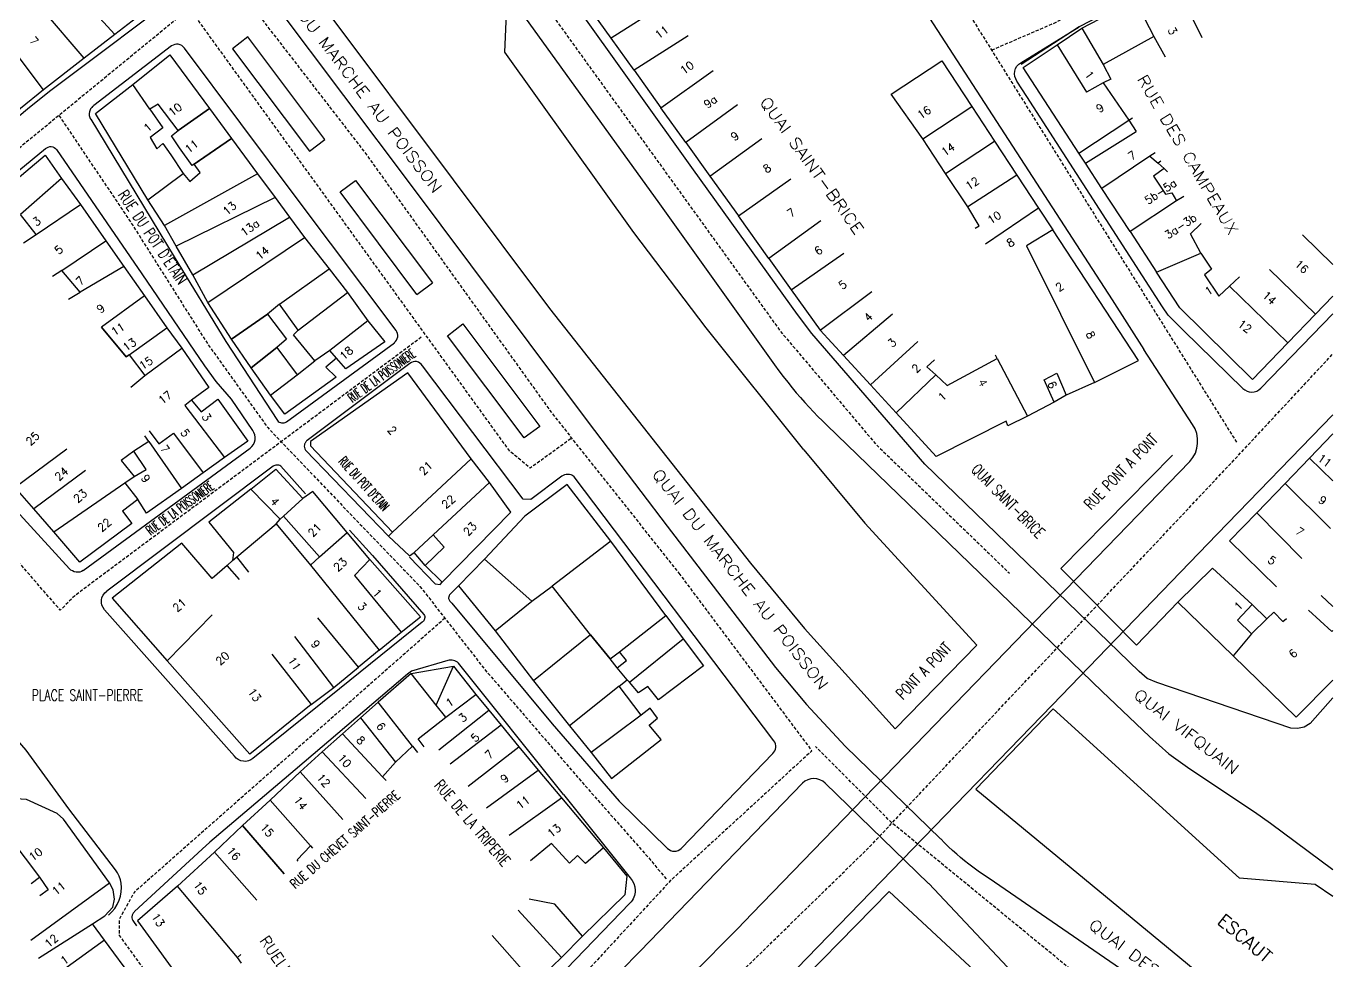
# Model space of a CAD drawing. Header units: millimetres. Extents: x 80000 to 81000, y 144000 to 145000.
# Drawn here: x 80795.9 to 81000, y 144414 to 144560 of the extents above; entities that cross this region are included whole.
import ezdxf
from ezdxf.enums import TextEntityAlignment as Align

# ---------------------------------------------------------------- set-up
doc = ezdxf.new("R2010")
doc.units = ezdxf.units.MM
doc.linetypes.add('DASHED', pattern=[0.75, 0.5, -0.25])
for name, color, linetype in [('W0001', 6, 'DASHED'), ('W0008', 7, 'CONTINUOUS'), ('W0100', 7, 'CONTINUOUS'), ('W0500', 5, 'DASHED'), ('W0515', 5, 'CONTINUOUS'), ('W0989', 7, 'CONTINUOUS'), ('W0991', 7, 'CONTINUOUS')]:
    doc.layers.add(name, color=color, linetype=linetype)
doc.styles.get("Standard").update_dxf_attribs({"font": 'romans.shx', "width": 0.85})

msp = doc.modelspace()

# ---------------------------------------------------------------- linework, layer by layer
at = {"layer": 'W0001', "flags": 128}
for points in [[(80467.69, 144999.75), (80516.09, 144943.43), (80527.02, 144918.35), (80586.91, 144864.24), (80624.72, 144832.99), (80646.97, 144815.68), (80697.3, 144768.57), (80715.86, 144751.98), (80751.01, 144720.15), (80765.67, 144705.83), (80784.92, 144683.07), (80800.96, 144664.34), (80816.38, 144645.82), (80833.14, 144624.99), (80838.28, 144615.82), (80851.53, 144598.5), (80913.66, 144512.39), (80928.63, 144494.66), (80943.12, 144480.69), (80949.47, 144474.52)], [(80438.02, 144901.97), (80447.33, 144891.69), (80465.89, 144880.93), (80479.31, 144869.1), (80496.63, 144849.86), (80514.29, 144832.03), (80528.4, 144814.54), (80542.06, 144801.78), (80570.14, 144801.78), (80581.97, 144802.13), (80592.05, 144799.12), (80602.29, 144793.12), (80623.3, 144774.05), (80632.34, 144768.29), (80665.56, 144739.87), (80709.16, 144702.63), (80722.41, 144690.69), (80739.73, 144675.52), (80759.7, 144652.03), (80777.33, 144629.79), (80800.92, 144601.88), (80826, 144569.74), (80848.81, 144540.25), (80878.09, 144499.42), (80897.86, 144474.52)], [(80896.68, 144637.06), (80896.06, 144635.81), (80906.3, 144624.36), (80915.71, 144611.83), (80926.58, 144591.97), (80928.87, 144584.77), (80985.08, 144494.77)], [(80946.73, 144556.26), (80956.77, 144560.58), (80969.88, 144567.95), (80986.91, 144576.36), (80999.82, 144583.11)], [(80709.23, 144466.8), (80747.37, 144502.06), (80821.73, 144563.04)], [(80880.99, 144495.52), (80874.64, 144490.93), (80871.44, 144493.59), (80822.17, 144561.74)], [(80801.04, 144546.01), (80812.32, 144529.24), (80824.23, 144510.38), (80833.64, 144497.27), (80843.26, 144487.19), (80857.42, 144472.46), (80867.66, 144459.34), (80883.07, 144441.49), (80893.52, 144429.62), (80895.89, 144426.75)], [(80857.63, 144511.38), (80803.5, 144471), (80801.25, 144468.75), (80762.11, 144513.84)], [(80560.5, 144363.22), (80574.65, 144338.83), (80598.43, 144318.77), (80668.55, 144301.53), (80700.65, 144296.91), (80710.27, 144296.91), (80719.1, 144298.74), (80739.37, 144307.15), (80777.93, 144326.84), (80799.04, 144342.83), (80823.23, 144358.19), (80855.83, 144369.47), (80890.98, 144395.99), (80927.7, 144431.83), (80984.25, 144491.86), (81000, 144508.78)], [(80897.86, 144474.52), (80918.62, 144446.77), (80896.52, 144426.46), (80876.82, 144405.14), (80851.42, 144382.21), (80825.56, 144358.85), (80838.68, 144340.2), (80870.08, 144306.57), (80919.25, 144255.16), (80931.12, 144243.79), (80945.31, 144226.68), (80965.8, 144198.17), (80999.99, 144154)], [(80861.33, 144467.5), (80812.78, 144424.67), (80810.45, 144420.46), (80810.45, 144417.92), (80841.05, 144375.92)], [(81000, 144381.23), (80969.88, 144403.77), (80931.07, 144435.57), (80919.21, 144447.44)]]:
    msp.add_lwpolyline(points, dxfattribs=at)
at = {"layer": 'W0008'}
for p, q in [((80951.28, 144554.26), (80960.36, 144559.89)), ((80840.15, 144540.46), (80842.54, 144542.27)), ((80856.95, 144518.06), (80859.37, 144519.88)), ((80965.54, 144517.2), (80970.5, 144509.49)), ((80861.72, 144511.62), (80864.11, 144513.46)), ((80974.26, 144514.83), (80976.7, 144512.38))]:
    msp.add_line(p, q, dxfattribs=at)
for points in [[(80783.48, 144628.09), (80790.53, 144620.6), (80815.02, 144589.54), (80822.25, 144580.04), (80834.93, 144563.18), (80856.04, 144535.1), (80883.7, 144498.14), (80896.03, 144481.89), (80912.95, 144459.8), (80917.8, 144453.99), (80923.84, 144447.53), (80938.71, 144433.02)], [(80749.8, 144507.33), (80760.79, 144516.98), (80773.88, 144528.41), (80784.89, 144537.64), (80796.12, 144547.04), (80799.55, 144549.82), (80821.87, 144566.62), (80822.12, 144566.85), (80822.34, 144567.12), (80822.49, 144567.43), (80822.57, 144567.78), (80822.54, 144568.24), (80822.41, 144568.67), (80822.19, 144569.06), (80821.94, 144569.42), (80804.94, 144591.12), (80787.78, 144612.84)], [(80852.92, 144590.08), (80871.72, 144564.32), (80894.85, 144532.2), (80912.78, 144507.05), (80913.45, 144506.14), (80914.14, 144505.25), (80914.85, 144504.36), (80915.56, 144503.49), (80916.2, 144502.72), (80916.85, 144501.95), (80917.52, 144501.2), (80918.2, 144500.46), (80918.88, 144499.73), (80919.57, 144499.02), (80920.27, 144498.32), (80920.98, 144497.63), (80963.95, 144456.03), (80971.34, 144449), (80974.4, 144446.3), (80977.66, 144443.94), (80987.78, 144437.27), (80990.26, 144435.49), (81000, 144428.23)], [(80918.6, 144511.98), (80916.38, 144514.94), (80900.16, 144537.52), (80881.34, 144563.82), (80881.18, 144564.1), (80881.07, 144564.4), (80881.02, 144564.72), (80881.05, 144565.04), (80881.14, 144565.35), (80881.28, 144565.66), (80881.51, 144565.93), (80881.82, 144566.11), (80901.83, 144573.01), (80922.82, 144580.25), (80923.17, 144580.34), (80923.55, 144580.39), (80923.93, 144580.37), (80924.29, 144580.27), (80924.6, 144580.11), (80924.87, 144579.88), (80925.09, 144579.62), (80925.29, 144579.35), (80944.97, 144548.93), (80965.54, 144517.2)], [(81000, 144580.35), (80960.36, 144559.89), (80951.32, 144554.01)], [(80842.54, 144542.27), (80830.53, 144558.3), (80828.15, 144556.45), (80840.15, 144540.46)], [(80853.41, 144510.53), (80853.6, 144510.71), (80853.76, 144510.93), (80853.88, 144511.18), (80853.94, 144511.44), (80853.95, 144511.7), (80853.92, 144511.96), (80853.83, 144512.21), (80853.7, 144512.43), (80838.26, 144533.01), (80820.64, 144556.54), (80820.45, 144556.76), (80820.23, 144556.94), (80819.97, 144557.08), (80819.68, 144557.16), (80819.4, 144557.17), (80819.13, 144557.13), (80818.86, 144557.03), (80818.63, 144556.89), (80806.51, 144547.6), (80806.4, 144547.5), (80806.28, 144547.4), (80806.17, 144547.29), (80806.08, 144547.17), (80805.99, 144547.04), (80805.91, 144546.91), (80805.85, 144546.76), (80805.8, 144546.61), (80805.76, 144546.32), (80805.77, 144546.02), (80805.84, 144545.73), (80805.96, 144545.46)], [(80974.26, 144514.83), (80973.4, 144516.11), (80952.21, 144549.01), (80950.66, 144551.39), (80950.47, 144551.74), (80950.33, 144552.13), (80950.28, 144552.54), (80950.31, 144552.96), (80950.44, 144553.35), (80950.65, 144553.71), (80950.94, 144554.02), (80951.28, 144554.26)], [(80806, 144545.47), (80819.05, 144523.92), (80827.1, 144510.7), (80835.16, 144498.38), (80835.29, 144498.23), (80835.45, 144498.11), (80835.63, 144498.04), (80835.81, 144497.99), (80836.01, 144497.99), (80836.2, 144498.02), (80836.38, 144498.08), (80836.55, 144498.18), (80853.42, 144510.52)], [(80782.52, 144527.38), (80798.92, 144540.85), (80799.12, 144540.99), (80799.35, 144541.09), (80799.59, 144541.15), (80799.84, 144541.15), (80800.08, 144541.1), (80800.31, 144541.01), (80800.52, 144540.86), (80800.69, 144540.68)], [(80804.84, 144474.95), (80830.88, 144494.04), (80831.17, 144494.3), (80831.41, 144494.61), (80831.59, 144494.97), (80831.69, 144495.35), (80831.7, 144495.75), (80831.63, 144496.14), (80831.49, 144496.5), (80831.3, 144496.83), (80827.98, 144501.73), (80825.59, 144504.48), (80823.84, 144506.92), (80814.01, 144521.31), (80800.7, 144540.69)], [(80856.95, 144518.06), (80844.95, 144534.08), (80847.34, 144535.85), (80859.37, 144519.88)], [(80864.11, 144513.46), (80876.12, 144497.46), (80873.71, 144495.67), (80861.72, 144511.62)], [(80976.7, 144512.38), (80985.96, 144503.38), (80986.26, 144503.15), (80986.59, 144502.97), (80986.95, 144502.85), (80987.32, 144502.81), (80987.72, 144502.85), (80988.1, 144502.96), (80988.45, 144503.15), (80988.76, 144503.4), (81000, 144515.02)], [(81000, 144455.08), (80996.44, 144451.06), (80995.54, 144450.46), (80994.5, 144450.24), (80993.41, 144450.34), (80972.51, 144457.43), (80971.01, 144458.07), (80969.77, 144459.17), (80936.28, 144491.53), (80918.6, 144511.98)], [(80899.87, 144411.85), (80902.26, 144414.19), (80904.63, 144416.56), (80906.99, 144418.95), (80909.32, 144421.35), (80930.04, 144442.75), (80959.87, 144473.61), (80977.66, 144491.99), (80978.15, 144492.6), (80978.52, 144493.29), (80978.76, 144494.03), (80978.88, 144494.8), (80978.88, 144495.58), (80978.74, 144496.35), (80978.47, 144497.08), (80978.1, 144497.77), (80970.5, 144509.49)], [(80855.85, 144507.3), (80839.8, 144495.24), (80839.72, 144495.18), (80839.65, 144495.11), (80839.59, 144495.03), (80839.53, 144494.95), (80839.48, 144494.86), (80839.44, 144494.77), (80839.41, 144494.67), (80839.38, 144494.57), (80839.36, 144494.37), (80839.37, 144494.15), (80839.44, 144493.94), (80839.56, 144493.76), (80852.53, 144480.31)], [(80879.59, 144489.68), (80874.76, 144486.05), (80873.52, 144486.07), (80857.81, 144506.94), (80857.63, 144507.15), (80857.42, 144507.34), (80857.17, 144507.5), (80856.9, 144507.58), (80856.62, 144507.6), (80856.34, 144507.56), (80856.08, 144507.46), (80855.84, 144507.3)], [(80808.77, 144421.11), (80809.3, 144421.61), (80809.75, 144422.17), (80810.13, 144422.79), (80810.44, 144423.45), (80810.64, 144424.08), (80810.76, 144424.74), (80810.79, 144425.41), (80810.75, 144426.08), (80810.63, 144426.65), (80810.45, 144427.2), (80810.2, 144427.72), (80809.88, 144428.21), (80802.57, 144437.73), (80795.94, 144446.86), (80791.88, 144451.58), (80784.46, 144460.17), (80767.17, 144480.12), (80750.62, 144499.19), (80747.66, 144499.33)], [(81000, 144499.26), (80981.94, 144480.63), (80956.15, 144453.93), (80934.45, 144431.52), (80914.63, 144411.07)], [(80804.84, 144474.94), (80804.57, 144474.8), (80804.29, 144474.71), (80803.99, 144474.67), (80803.7, 144474.69), (80803.41, 144474.75), (80803.14, 144474.87), (80802.9, 144475.02), (80802.68, 144475.22), (80786.58, 144492.73)], [(80839.55, 144486.92), (80835.7, 144491.22), (80835.55, 144491.34), (80835.38, 144491.39), (80835.2, 144491.4), (80835.03, 144491.4), (80834.89, 144491.39), (80834.74, 144491.35), (80834.6, 144491.3), (80834.47, 144491.22), (80808.5, 144471.72)], [(80888.52, 144438.92), (80896.09, 144431.54), (80896.32, 144431.35), (80896.57, 144431.21), (80896.86, 144431.12), (80897.15, 144431.09), (80897.45, 144431.12), (80897.74, 144431.21), (80898, 144431.35), (80898.23, 144431.54), (80912.53, 144446.36), (80912.7, 144446.56), (80912.84, 144446.79), (80912.94, 144447.04), (80912.99, 144447.3), (80912.99, 144447.58), (80912.94, 144447.86), (80912.84, 144448.12), (80912.69, 144448.36), (80881.48, 144489.57), (80881.27, 144489.76), (80881.02, 144489.88), (80880.76, 144489.93), (80880.5, 144489.95), (80880.26, 144489.94), (80880.02, 144489.89), (80879.79, 144489.81), (80879.59, 144489.68)], [(80846.43, 144481.26), (80850, 144477.28), (80858.01, 144468.08), (80858.11, 144467.94), (80858.16, 144467.77), (80858.16, 144467.6), (80858.14, 144467.43), (80858.12, 144467.35), (80858.09, 144467.27), (80858.06, 144467.19), (80858.01, 144467.12), (80857.96, 144467.05), (80857.9, 144466.99), (80857.84, 144466.93), (80857.78, 144466.88), (80844.86, 144456.48), (80831.33, 144445.57), (80831, 144445.35), (80830.63, 144445.21), (80830.24, 144445.13), (80829.84, 144445.14), (80829.43, 144445.23), (80829.05, 144445.41), (80828.72, 144445.65), (80828.43, 144445.93), (80808.16, 144468.81), (80807.93, 144469.14), (80807.76, 144469.51), (80807.67, 144469.91), (80807.67, 144470.32), (80807.76, 144470.72), (80807.94, 144471.1), (80808.19, 144471.43), (80808.51, 144471.7)], [(80855.77, 144477.03), (80859.81, 144472.88), (80860.55, 144472.76), (80860.9, 144473.13)], [(80863.42, 144472.56), (80862.16, 144471.26), (80862.1, 144471.19), (80862.05, 144471.12), (80862, 144471.03), (80861.96, 144470.95), (80861.93, 144470.86), (80861.91, 144470.76), (80861.9, 144470.67), (80861.9, 144470.57), (80861.96, 144470.34), (80862.09, 144470.15), (80862.23, 144469.98), (80862.38, 144469.82), (80878.05, 144450.98), (80888.52, 144438.92)], [(80879.86, 144439.97), (80863.46, 144460.46), (80863.29, 144460.62), (80863.09, 144460.74), (80862.87, 144460.82), (80862.66, 144460.88), (80862.44, 144460.93), (80862.22, 144460.95), (80861.99, 144460.94), (80861.77, 144460.89), (80856.1, 144459.23), (80855.46, 144458.77), (80837.92, 144443.8), (80824.6, 144432.51), (80823.38, 144431.42), (80812.85, 144421.66), (80812.78, 144421.58), (80812.71, 144421.5), (80812.64, 144421.41), (80812.58, 144421.32), (80812.53, 144421.22), (80812.49, 144421.12), (80812.46, 144421.02), (80812.44, 144420.91), (80812.44, 144420.69), (80812.48, 144420.48), (80812.56, 144420.29), (80812.66, 144420.1), (80813.13, 144419.43)], [(80936.87, 144426.04), (80920.7, 144441.72), (80920.32, 144442.03), (80919.89, 144442.26), (80919.43, 144442.4), (80918.94, 144442.45), (80918.45, 144442.4), (80917.98, 144442.26), (80917.55, 144442.03), (80917.17, 144441.71), (80891.82, 144415.49), (80885.66, 144409.23), (80883.14, 144406.67), (80880.6, 144404.13), (80878.05, 144401.6), (80875.47, 144399.09), (80873.38, 144397.1), (80871.26, 144395.14), (80869.13, 144393.19), (80866.98, 144391.26), (80861.25, 144386.14), (80852.74, 144379.01)], [(80879.86, 144439.97), (80890.26, 144426.96), (80890.57, 144426.52), (80890.82, 144426.05), (80890.99, 144425.53), (80891.04, 144424.98), (80891.03, 144424.71), (80890.99, 144424.43), (80890.92, 144424.16), (80890.82, 144423.9), (80890.7, 144423.65), (80890.56, 144423.41), (80890.4, 144423.18), (80890.21, 144422.97), (80878.88, 144411.26), (80873.3, 144405.64), (80858.42, 144391.63), (80851.54, 144385.65), (80847.27, 144382.06), (80843.04, 144378.66), (80841.26, 144377.32), (80829.73, 144369.71)], [(81000, 144387.05), (80984.49, 144399.61), (80974.17, 144407.69), (80947.15, 144426.24), (80946.3, 144426.82), (80945.44, 144427.4), (80944.59, 144427.98), (80943.76, 144428.59), (80943.12, 144429.08), (80942.49, 144429.58), (80941.86, 144430.09), (80941.25, 144430.62), (80940.61, 144431.2), (80939.98, 144431.79), (80939.37, 144432.39), (80938.77, 144433.01)], [(80936.91, 144426.05), (80959.88, 144401.61), (80960.26, 144401.09), (80960.51, 144400.51), (80960.64, 144399.89), (80960.69, 144399.27), (80960.68, 144398.83), (80960.65, 144398.38), (80960.59, 144397.94), (80960.49, 144397.51), (80960.34, 144397.08), (80960.15, 144396.66), (80959.91, 144396.27), (80959.62, 144395.92), (80953.4, 144389.26)]]:
    msp.add_lwpolyline(points, dxfattribs=at)
at = {"layer": 'W0100'}
for p, q in [((80979.58, 144558.16), (80975.18, 144567.13)), ((80809.75, 144558.68), (80802.98, 144566.08)), ((80804.98, 144554.98), (80798.46, 144562.57)), ((80895.34, 144563.22), (80887.28, 144558.09)), ((80960.78, 144559.65), (80969.12, 144563.99)), ((80969.12, 144563.99), (80972.03, 144558.36)), ((80809.75, 144558.68), (80804.98, 144554.98)), ((80890.87, 144553.09), (80887.28, 144558.09)), ((80899.33, 144558.44), (80890.87, 144553.09)), ((80956.94, 144557.08), (80960.78, 144559.65)), ((80960.78, 144559.65), (80964.15, 144554.01)), ((80972.03, 144558.36), (80964.15, 144554.01)), ((80972.03, 144558.36), (80973.82, 144555.16)), ((80798.6, 144550.03), (80793.71, 144556.55)), ((80956.94, 144557.08), (80961.53, 144549.66)), ((80804.98, 144554.98), (80798.6, 144550.03)), ((80812.55, 144550.88), (80818.38, 144555.47)), ((80818.38, 144555.47), (80824.55, 144547.09)), ((80931, 144549.36), (80938.94, 144554.55)), ((80938.94, 144554.55), (80943.63, 144547.4)), ((80890.87, 144553.09), (80895.05, 144547.23)), ((80895.05, 144547.23), (80903.2, 144553.04)), ((80798.6, 144550.03), (80763.68, 144521.71)), ((80815.24, 144547.02), (80812.55, 144550.88)), ((80964.15, 144551.11), (80961.53, 144549.66)), ((80964.15, 144551.11), (80968.13, 144545.28)), ((80935.96, 144542.36), (80931, 144549.36)), ((80815.24, 144547.02), (80817.26, 144544.11)), ((80824.55, 144547.09), (80819.64, 144543.66)), ((80824.55, 144547.09), (80828, 144542.42)), ((80898.94, 144541.8), (80895.05, 144547.23)), ((80907.03, 144547.69), (80898.94, 144541.8)), ((80935.96, 144542.36), (80943.63, 144547.4)), ((80943.63, 144547.4), (80947.17, 144542.01)), ((80960.32, 144540.16), (80968.13, 144545.28)), ((80968.13, 144545.28), (80968.69, 144545.63)), ((80968.13, 144545.28), (80969.3, 144543.54)), ((80819.88, 144540.98), (80818.6, 144542.83)), ((80828, 144542.42), (80821.82, 144538.19)), ((80828, 144542.42), (80832.06, 144536.92)), ((80898.94, 144541.8), (80902.7, 144536.56)), ((80902.7, 144536.56), (80910.81, 144542.4)), ((80939.52, 144536.96), (80935.96, 144542.36)), ((80939.52, 144536.96), (80947.17, 144542.01)), ((80947.17, 144542.01), (80950.65, 144536.7)), ((80961.36, 144538.56), (80969.3, 144543.54)), ((80818.53, 144539.9), (80820.46, 144536.94)), ((80821.82, 144538.19), (80819.88, 144540.98)), ((80961.36, 144538.56), (80960.32, 144540.16)), ((80971.43, 144539.66), (80963.94, 144534.61)), ((80972.25, 144540.18), (80971.43, 144539.66)), ((80971.43, 144539.66), (80972.69, 144538.59)), ((80963.94, 144534.61), (80961.36, 144538.56)), ((80972.69, 144538.59), (80973.67, 144537.72)), ((80973.67, 144537.72), (80974.18, 144537.22)), ((80801.42, 144536.2), (80795.01, 144530.57)), ((80801.42, 144536.2), (80804.39, 144532.12)), ((80814.91, 144532.82), (80820.46, 144536.94)), ((80832.06, 144536.92), (80817.5, 144528.82)), ((80832.06, 144536.92), (80834.81, 144533.19)), ((80902.7, 144536.56), (80907.17, 144530.32)), ((80907.17, 144530.32), (80915.32, 144536.1)), ((80942.97, 144531.73), (80939.52, 144536.96)), ((80950.65, 144536.7), (80942.97, 144531.73)), ((80950.65, 144536.7), (80954.03, 144531.55)), ((80968.33, 144527.9), (80963.94, 144534.61)), ((80797.46, 144527.45), (80804.39, 144532.12)), ((80804.39, 144532.12), (80808.35, 144526.46)), ((80817.5, 144528.82), (80814.91, 144532.82)), ((80834.81, 144533.19), (80819.34, 144525.63)), ((80834.81, 144533.19), (80837.06, 144530.15)), ((80954.03, 144531.55), (80945.76, 144525.92)), ((80954.03, 144531.55), (80956.24, 144528.18)), ((80975.6, 144532.67), (80968.33, 144527.9)), ((80797.46, 144527.45), (80795.01, 144530.57)), ((80821.95, 144521.11), (80837.06, 144530.15)), ((80837.06, 144530.15), (80839.4, 144526.98)), ((80911.91, 144523.7), (80907.17, 144530.32)), ((80920.01, 144529.55), (80911.91, 144523.7)), ((80795.5, 144526.13), (80797.46, 144527.45)), ((80819.34, 144525.63), (80817.5, 144528.82)), ((80801.47, 144521.81), (80808.35, 144526.46)), ((80808.35, 144526.46), (80811.19, 144522.41)), ((80821.95, 144521.11), (80819.34, 144525.63)), ((80824.3, 144516.8), (80839.4, 144526.98)), ((80839.4, 144526.98), (80843.24, 144522.05)), ((81000, 144522.76), (80995.26, 144527.38)), ((80911.91, 144523.7), (80915.41, 144518.81)), ((80915.41, 144518.81), (80923.63, 144524.51)), ((80972.48, 144521.54), (80979.39, 144524.52)), ((80979.39, 144524.52), (80981.04, 144522)), ((80801.47, 144521.81), (80800.05, 144520.89)), ((80804.33, 144518.41), (80801.47, 144521.81)), ((80811.19, 144522.41), (80804.33, 144518.41)), ((80811.19, 144522.41), (80814.39, 144517.84)), ((80835.48, 144516.57), (80843.24, 144522.05)), ((80843.24, 144522.05), (80846.11, 144518.36)), ((80990.09, 144521.94), (80997.3, 144515.01)), ((80824.3, 144516.8), (80821.95, 144521.11)), ((80992.96, 144510.5), (80983.85, 144519.38)), ((80802.55, 144517.31), (80804.33, 144518.41)), ((80814.39, 144517.84), (80807.68, 144512.97)), ((80814.39, 144517.84), (80817.89, 144512.83)), ((80838.4, 144512.5), (80846.11, 144518.36)), ((80846.11, 144518.36), (80849.27, 144513.96)), ((80915.41, 144518.81), (80919.95, 144512.47)), ((80919.95, 144512.47), (80927.97, 144518.52)), ((80997.3, 144515.01), (81000, 144517.81)), ((80827.96, 144511.1), (80824.3, 144516.8)), ((80835.48, 144516.57), (80833.59, 144514.98)), ((80838.4, 144512.5), (80835.48, 144516.57)), ((80833.59, 144514.98), (80827.96, 144511.1)), ((80833.59, 144514.98), (80836.57, 144511.09)), ((80849.27, 144513.96), (80843.36, 144509.29)), ((80931.23, 144514.96), (80923.59, 144508.51)), ((80997.3, 144515.01), (80992.96, 144510.5)), ((80811.52, 144508.3), (80807.68, 144512.97)), ((80811.98, 144508.62), (80817.89, 144512.83)), ((80817.89, 144512.83), (80820.23, 144509.68)), ((80836.57, 144511.09), (80835.06, 144509.76)), ((80837.65, 144511.76), (80838.4, 144512.5)), ((80841.01, 144507.72), (80837.65, 144511.76)), ((80923.59, 144508.51), (80919.95, 144512.47)), ((80814.43, 144505.43), (80820.23, 144509.68)), ((80820.23, 144509.68), (80824.46, 144503.51)), ((80835.06, 144509.76), (80831.08, 144506.62)), ((80835.06, 144509.76), (80838.24, 144505.53)), ((80843.36, 144509.29), (80841.01, 144507.72)), ((80844.4, 144508.09), (80843.36, 144509.29)), ((80927.79, 144503.93), (80935.16, 144510.69)), ((80811.98, 144508.62), (80811.52, 144508.3)), ((80811.98, 144508.62), (80814.43, 144505.43)), ((80838.24, 144505.53), (80841.01, 144507.72)), ((80845.84, 144506.43), (80844.4, 144508.09)), ((80923.59, 144508.51), (80927.79, 144503.93)), ((80947.58, 144508.05), (80952.3, 144499.05)), ((80812.28, 144503.59), (80814.43, 144505.43)), ((80834.06, 144502.33), (80838.24, 144505.53)), ((80931.81, 144499.55), (80937.97, 144505.52)), ((80954.89, 144504.72), (80956.87, 144505.77)), ((80956.87, 144505.77), (80958.33, 144502.31)), ((80824.46, 144503.51), (80821.75, 144501.56)), ((80927.79, 144503.93), (80931.81, 144499.55)), ((80956.46, 144501.26), (80954.89, 144504.72)), ((80962.76, 144504.29), (80958.33, 144502.31)), ((80821.75, 144501.56), (80820.72, 144500.71)), ((80956.46, 144501.26), (80952.3, 144499.05)), ((80958.33, 144502.31), (80956.46, 144501.26)), ((80820.72, 144500.71), (80826.9, 144492.57)), ((80815.07, 144495.08), (80812.73, 144493.61)), ((80815.07, 144495.08), (80814.45, 144495.98)), ((80815.07, 144495.08), (80820.16, 144487.77)), ((80818.95, 144496.4), (80823.54, 144490.18)), ((81000, 144496.28), (80996.35, 144492.5)), ((80802.25, 144493.88), (80794.19, 144487.9)), ((80826.9, 144492.57), (80823.54, 144490.18)), ((80853.13, 144480.92), (80865.4, 144492.39)), ((80868.27, 144488.69), (80865.4, 144492.39)), ((80992.54, 144488.56), (80996.35, 144492.5)), ((80996.35, 144492.5), (81000, 144488.93)), ((80805.16, 144490.54), (80797.1, 144484.57)), ((80800.25, 144480.96), (80811.34, 144488.65)), ((80811.34, 144488.65), (80812.76, 144489.61)), ((80811.34, 144488.65), (80813.37, 144486.01)), ((80823.54, 144490.18), (80820.16, 144487.77)), ((80868.27, 144488.69), (80859.46, 144480.54)), ((80797.1, 144484.57), (80794.19, 144487.9)), ((80820.16, 144487.77), (80814.72, 144483.91)), ((80830.98, 144487.63), (80824.44, 144482.49)), ((80835.6, 144482.96), (80830.98, 144487.63)), ((80840.68, 144487.3), (80839.15, 144486.21)), ((80846.05, 144480.9), (80840.68, 144487.3)), ((80992.54, 144488.56), (80988.11, 144483.97)), ((80999.65, 144481.52), (80992.54, 144488.56)), ((80800.25, 144480.96), (80797.1, 144484.57)), ((80814.72, 144483.91), (80813.37, 144486.01)), ((80839.15, 144486.21), (80836.09, 144483.41)), ((80834.97, 144482.23), (80835.6, 144482.96)), ((80836.09, 144483.41), (80835.6, 144482.96)), ((80836.09, 144483.41), (80841.72, 144477.06)), ((80983.87, 144479.58), (80988.11, 144483.97)), ((80988.11, 144483.97), (80995.13, 144476.84)), ((80828.84, 144477.06), (80834.97, 144482.23)), ((80834.97, 144482.23), (80840.3, 144475.8)), ((80841.72, 144477.06), (80846.05, 144480.9)), ((80849.59, 144476.67), (80846.05, 144480.9)), ((80856.5, 144477.76), (80859.46, 144480.54)), ((80859.46, 144480.54), (80861.18, 144478.59)), ((80861.18, 144478.59), (80858.23, 144475.75)), ((80887.21, 144479.51), (80878.06, 144472.48)), ((80895.83, 144467.9), (80887.21, 144479.51)), ((80991.18, 144472.4), (80983.87, 144479.58)), ((80827.33, 144475.73), (80828.14, 144476.51)), ((80828.14, 144476.51), (80828.84, 144477.06)), ((80830.68, 144474.68), (80828.84, 144477.06)), ((80841.72, 144477.06), (80840.3, 144475.8)), ((80849.59, 144476.67), (80847.22, 144474.18)), ((80858.23, 144475.75), (80856.5, 144477.76)), ((80867.49, 144476.74), (80874.9, 144470.18)), ((80829.24, 144473.56), (80827.33, 144475.73)), ((80840.3, 144475.8), (80851.06, 144462.51)), ((80858.23, 144475.75), (80860.9, 144473.13)), ((80975.79, 144470.01), (80981.22, 144475.31)), ((80981.22, 144475.31), (80987.41, 144469.64)), ((80847.22, 144474.18), (80854.51, 144465.32)), ((80874.9, 144470.18), (80878.06, 144472.48)), ((80884.03, 144464.92), (80878.06, 144472.48)), ((80998.16, 144471.06), (81000, 144469.33)), ((80869.17, 144465.54), (80874.9, 144470.18)), ((80984.44, 144461.6), (80975.79, 144470.01)), ((80987.41, 144469.64), (80985.09, 144467.2)), ((80989.71, 144467.41), (80990.78, 144468.46)), ((80990.78, 144468.46), (80992.19, 144466.97)), ((80996.2, 144468.77), (80999.85, 144465.4)), ((80817.96, 144460.82), (80824.95, 144468.01)), ((80847.84, 144459.87), (80841.46, 144467.57)), ((80888.59, 144462.24), (80895.83, 144467.9)), ((80895.83, 144467.9), (80898.52, 144464.26)), ((80985.09, 144467.2), (80987.31, 144465.07)), ((80987.31, 144465.07), (80989.71, 144467.41)), ((80992.19, 144466.97), (80992.74, 144467.47)), ((80851.06, 144462.51), (80854.51, 144465.32)), ((80869.17, 144465.54), (80875.16, 144457.7)), ((80884.03, 144464.92), (80875.16, 144457.7)), ((80887.11, 144461.14), (80884.03, 144464.92)), ((80890.17, 144457.49), (80898.52, 144464.26)), ((80898.52, 144464.26), (80901.73, 144460.07)), ((80987.31, 144465.07), (80984.44, 144461.6)), ((80999.85, 144465.4), (81000, 144465.55)), ((80851.06, 144462.51), (80847.84, 144459.87)), ((80834.29, 144461.87), (80840.44, 144453.99)), ((80994.25, 144452.05), (80984.44, 144461.6)), ((80843.98, 144456.69), (80847.84, 144459.87)), ((80856.05, 144458.84), (80850.89, 144454.39)), ((80856.05, 144458.84), (80862.66, 144460.02)), ((80859.95, 144453.9), (80856.05, 144458.84)), ((80859.95, 144453.9), (80862.66, 144460.02)), ((80862.66, 144460.02), (80866.17, 144455.6)), ((80889.78, 144457.87), (80888.24, 144459.76)), ((80840.44, 144453.99), (80843.98, 144456.69)), ((80875.16, 144457.7), (80880.77, 144450.69)), ((80888.55, 144456.89), (80880.77, 144450.69)), ((80891.99, 144452.36), (80888.55, 144456.89)), ((80890.17, 144457.49), (80889.78, 144457.87)), ((80891.53, 144455.84), (80890.17, 144457.49)), ((81000, 144457.8), (80994.25, 144452.05)), ((80850.89, 144454.39), (80848.14, 144451.95)), ((80856.26, 144447.51), (80850.89, 144454.39)), ((80861.44, 144452.03), (80866.17, 144455.6)), ((80866.17, 144455.6), (80868.2, 144453.12)), ((80848.14, 144451.95), (80845.31, 144449.44)), ((80848.14, 144451.95), (80853.58, 144444.99)), ((80857.14, 144448.64), (80861.44, 144452.03)), ((80861.44, 144452.03), (80859.95, 144453.9)), ((80860.35, 144446.92), (80868.2, 144453.12)), ((80868.2, 144453.12), (80870.11, 144450.77)), ((80891.99, 144452.36), (80884.16, 144446.49)), ((80893.35, 144453.44), (80891.99, 144452.36)), ((80894.54, 144451.9), (80893.35, 144453.44)), ((80870.11, 144450.77), (80862.16, 144444.7)), ((80870.11, 144450.77), (80872.86, 144447.4)), ((80880.77, 144450.69), (80884.16, 144446.49)), ((80845.31, 144449.44), (80842.14, 144446.63)), ((80845.31, 144449.44), (80851.59, 144442.72)), ((80858.09, 144447.4), (80857.14, 144448.64)), ((80887.32, 144442.44), (80895.07, 144448.52)), ((80842.14, 144446.63), (80848.99, 144439.34)), ((80853.58, 144444.99), (80856.26, 144447.51)), ((80856.26, 144447.51), (80857.05, 144446.5)), ((80864.97, 144441.26), (80872.86, 144447.4)), ((80872.86, 144447.4), (80875.89, 144443.78)), ((80884.16, 144446.49), (80887.32, 144442.44)), ((80851.59, 144442.72), (80853.58, 144444.99)), ((80867.82, 144437.85), (80875.89, 144443.78)), ((80875.89, 144443.78), (80879.53, 144439.42)), ((80852.14, 144442.13), (80851.59, 144442.72)), ((80834.03, 144439.09), (80829.68, 144435.13)), ((80834.03, 144439.09), (80840.32, 144431.93)), ((80871.37, 144433.6), (80879.53, 144439.42)), ((80879.53, 144439.42), (80886.06, 144431.62)), ((80790.55, 144436.87), (80797.99, 144427.06)), ((80829.68, 144435.13), (80836.21, 144427.54)), ((80840.32, 144431.93), (80840.65, 144431.59)), ((80877.98, 144432.3), (80874.71, 144429.6)), ((80877.98, 144432.3), (80880.75, 144429.22)), ((80886.06, 144431.62), (80883.26, 144429.16)), ((80825.35, 144430.96), (80819.53, 144425.66)), ((80831.94, 144423.43), (80825.35, 144430.96)), ((80882.04, 144430.44), (80880.75, 144429.22)), ((80882.04, 144430.44), (80883.26, 144429.16)), ((80796.65, 144417.22), (80808.92, 144426.14)), ((80796.7, 144426.03), (80797.99, 144427.06)), ((80828.9, 144414.49), (80819.53, 144425.66)), ((80878.48, 144422.8), (80874.49, 144423.61)), ((80872.75, 144421.87), (80879.52, 144414.5)), ((80882.83, 144417.81), (80878.48, 144422.8)), ((80797.83, 144414.37), (80806.29, 144419.74)), ((80808.14, 144417.22), (80806.29, 144419.74)), ((80808.14, 144417.22), (80801.75, 144412.58)), ((80812.68, 144411.04), (80808.14, 144417.22)), ((80875.31, 144410.42), (80868.72, 144417.95)), ((80882.83, 144417.81), (80879.52, 144414.5)), ((80829.55, 144413.6), (80828.9, 144414.49)), ((80879.52, 144414.5), (80875.31, 144410.42))]:
    msp.add_line(p, q, dxfattribs=at)
for points in [[(80814.28, 144576.36), (80821.27, 144567.6), (80809.75, 144558.68)], [(80887.28, 144558.09), (80882.32, 144565.04), (80890.13, 144567.84)], [(80960.32, 144540.16), (80951.61, 144553.52), (80956.94, 144557.08)], [(80964.15, 144554.01), (80965.32, 144551.69), (80964.15, 144551.11)], [(80814.91, 144532.82), (80806.76, 144546.32), (80812.55, 144550.88)], [(80819.64, 144543.66), (80816.51, 144547.81), (80815.24, 144547.02)], [(80818.6, 144542.83), (80819.64, 144543.66), (80824.55, 144547.09)], [(80817.26, 144544.11), (80815.27, 144542.59), (80816.35, 144540.8), (80817.27, 144541.63), (80818.53, 144539.9)], [(80820.46, 144536.94), (80821.46, 144535.71), (80823.11, 144537.13), (80822.18, 144538.43), (80828, 144542.42)], [(80792.18, 144534.17), (80798.9, 144539.82), (80801.42, 144536.2)], [(80973.67, 144537.72), (80972.01, 144536.55), (80973.85, 144533.74), (80974.83, 144533.93), (80975.6, 144532.67)], [(80973.11, 144538.86), (80972.69, 144538.59)], [(80944.12, 144528.42), (80944.75, 144528.79), (80942.97, 144531.73)], [(80976.7, 144533.36), (80975.6, 144532.67), (80968.33, 144527.9), (80972.48, 144521.54), (80979.39, 144524.52), (80977.74, 144527.53), (80979.44, 144529.17)], [(80956.24, 144528.18), (80952.16, 144525.66), (80962.76, 144504.29)], [(80962.76, 144504.29), (80969.65, 144507.74), (80956.24, 144528.18)], [(80992.96, 144510.5), (80987.44, 144504.76), (80976.09, 144516), (80972.48, 144521.54)], [(80981.04, 144522), (80979.97, 144521.13), (80982.2, 144517.82), (80983.85, 144519.38)], [(80983.85, 144519.38), (80985.41, 144520.84)], [(80831.08, 144506.62), (80827.96, 144511.1), (80833.59, 144514.98)], [(80849.27, 144513.96), (80851.91, 144510.64), (80845.84, 144506.43)], [(80807.68, 144512.97), (80811.52, 144508.3), (80811.98, 144508.62)], [(80834.06, 144502.33), (80831.08, 144506.62), (80835.06, 144509.76)], [(80844.4, 144508.09), (80842.71, 144506.72), (80844.34, 144505.13)], [(80937.97, 144505.52), (80936.61, 144506.77), (80937.76, 144507.86)], [(80937.97, 144505.52), (80939.77, 144503.85), (80947.58, 144508.05)], [(80947.58, 144508.05), (80947.3, 144508.6)], [(80844.34, 144505.13), (80836.31, 144499.36), (80834.06, 144502.33)], [(80865.4, 144492.39), (80855.51, 144505.81), (80840.35, 144495.09), (80840.31, 144494.4), (80853.13, 144480.92)], [(80821.75, 144501.56), (80823.26, 144499.73), (80825.84, 144501.69)], [(80825.84, 144501.69), (80830.54, 144495.17), (80826.9, 144492.57)], [(80952.3, 144499.05), (80949.26, 144497.53), (80948.99, 144498.26), (80938.03, 144492.76), (80931.81, 144499.55)], [(80815.13, 144496.74), (80816.64, 144494.73), (80818.95, 144496.4)], [(80812.73, 144493.61), (80810.73, 144492.15), (80812.76, 144489.61)], [(80812.76, 144489.61), (80814.67, 144490.73), (80812.73, 144493.61)], [(80830.98, 144487.63), (80834.9, 144490.77), (80839.15, 144486.21)], [(80860.9, 144473.13), (80871.62, 144484.07), (80868.27, 144488.69)], [(80887.21, 144479.51), (80880.39, 144488.4), (80873.8, 144483.44), (80867.49, 144476.74)], [(80813.37, 144486.01), (80810.95, 144484.22), (80812.44, 144482.29)], [(80824.44, 144482.49), (80828.28, 144477.74), (80828.14, 144476.51)], [(80812.44, 144482.29), (80804.31, 144476.27), (80800.25, 144480.96)], [(80853.13, 144480.92), (80852.53, 144480.31), (80855.78, 144477.24), (80856.5, 144477.76)], [(80820.22, 144479.2), (80809.33, 144470.6), (80817.96, 144460.82)], [(80827.33, 144475.73), (80824.98, 144473.69), (80820.22, 144479.2)], [(80854.51, 144465.32), (80857.51, 144467.73), (80849.59, 144476.67)], [(80867.49, 144476.74), (80863.42, 144472.56), (80869.17, 144465.54)], [(80985.09, 144467.2), (80987.41, 144469.64), (80989.71, 144467.41), (80987.31, 144465.07), (80985.09, 144467.2)], [(80884.03, 144464.92), (80887.11, 144461.14), (80888.59, 144462.24), (80895.83, 144467.9)], [(80843.98, 144456.69), (80837.87, 144464.62)], [(80888.24, 144459.76), (80889.68, 144460.91), (80888.59, 144462.24)], [(80840.44, 144453.99), (80830.83, 144446.27), (80817.96, 144460.82)], [(80888.55, 144456.89), (80889.78, 144457.87), (80888.24, 144459.76), (80887.11, 144461.14)], [(80901.73, 144460.07), (80894.68, 144454.72), (80893, 144456.85), (80891.53, 144455.84)], [(80895.07, 144448.52), (80893.21, 144450.76), (80894.54, 144451.9)], [(80842.14, 144446.63), (80838.71, 144443.5), (80845.37, 144436.03)], [(80845.37, 144436.03), (80838.71, 144443.5), (80834.03, 144439.09)], [(80808.92, 144426.14), (80801.77, 144436.12), (80800.76, 144436.98), (80795.98, 144439.15), (80793.48, 144439.32), (80790.55, 144436.87)], [(80836.21, 144427.54), (80829.68, 144435.13), (80825.35, 144430.96)], [(80838.4, 144429.55), (80838.23, 144429.76), (80840.32, 144431.93)], [(80886.06, 144431.62), (80889.74, 144427.22), (80889.43, 144424.28), (80882.83, 144417.81)], [(80797.99, 144427.06), (80799.34, 144425.08), (80798.05, 144424.14)], [(80806.29, 144419.74), (80808.18, 144421), (80809.43, 144422.37), (80809.69, 144423.61), (80809.49, 144425.06), (80808.92, 144426.14)], [(80819.53, 144425.66), (80813.28, 144420.22), (80829.21, 144398.31)], [(80912.53, 144406.29), (80930.71, 144424.8), (80957.98, 144399.47), (80958.05, 144396.56), (80952.65, 144390.57), (80948.01, 144394.94), (80939.14, 144385.21), (80943.57, 144380.84), (80942.02, 144379.23), (80934.77, 144386.11)], [(80828.9, 144414.49), (80829.45, 144414.98)]]:
    msp.add_lwpolyline(points, dxfattribs=at)
at = {"layer": 'W0100', "flags": 128}
msp.add_lwpolyline([(80975.79, 144470.01), (80969.32, 144463.26), (80957.51, 144475.26), (80974.93, 144492.97)], dxfattribs=at)
at = {"layer": 'W0515'}
for p, q in [((80917.46, 144465.87), (80931.66, 144450.22)), ((80931.66, 144450.22), (80944.38, 144463.3)), ((80944.26, 144440.81), (80956.33, 144453.34))]:
    msp.add_line(p, q, dxfattribs=at)
for points in [[(80917.39, 144493.8), (80902.12, 144512.83), (80890.84, 144527.74), (80870.67, 144555.9), (80870.92, 144561.91), (80863.78, 144570.92), (80847.07, 144593.35), (80819.96, 144627.29)], [(80805.05, 144610.4), (80838.53, 144567), (80842.58, 144562.73), (80862.62, 144535.96), (80877.67, 144515.86), (80909.07, 144476.07), (80917.46, 144465.87)], [(80917.39, 144493.8), (80926.88, 144482.34), (80944.38, 144463.3)], [(80956.33, 144453.34), (80944.26, 144440.81), (80994.29, 144399.5), (81000, 144394.78)], [(81000, 144424.02), (80997.25, 144425.9), (80985.41, 144426.9), (80956.33, 144453.34)]]:
    msp.add_lwpolyline(points, dxfattribs=at)

# ---------------------------------------------------------------- texts
at = {"layer": 'W0500'}
msp.add_text('ESCAUT', height=2, rotation=320.0116, dxfattribs=at).set_placement((80986.26, 144417.51), align=Align.MIDDLE)
at = {"layer": 'W0989'}
for s, height, rotation, width, p in [('QUAI DU MARCHE AU POISSON', 1.75, 307.3621, 1.2, (80847.22, 144551.27)), ('RUE DES CAMPEAUX', 1.75, 300.5531, 1.2, (80977.35, 144539.88)), ('QUAI SAINT-BRICE', 1.75, 305.7761, 1.2, (80918.57, 144538.16)), ("RUE DU POT D'ETAIN", 1.75, 304.0594, 0.7, (80815.69, 144527.02)), ('RUE DE LA POISSONIERE', 1.5, 36.32, 0.5, (80851.44, 144505.39)), ('RUE PONT A PONT', 1.75, 46.0122, 0.7, (80966.89, 144490.39)), ("RUE DU POT D'ETAIN", 1.5, 312.0995, 0.5, (80848.7, 144488.5)), ('QUAI SAINT-BRICE', 1.75, 314.4137, 0.7, (80949.23, 144485.75)), ('RUE DE LA POISSONIERE', 1.5, 36.32, 0.5, (80819.93, 144484.69)), ('QUAI DU MARCHE AU POISSON', 1.75, 307.9355, 1.2, (80907.39, 144473.52)), ('PONT A PONT', 1.75, 46.0122, 0.7, (80936.09, 144459.28)), ('QUAI VIFQUAIN', 1.75, 322.0257, 1.2, (80977.08, 144449.71)), ('RUE DE LA TRIPERIE', 1.75, 310.3789, 0.7, (80865.62, 144435.52)), ('RUE DU CHEVET SAINT-PIERRE', 1.5, 41.1876, 0.7, (80845.71, 144432.92)), ('QUAI DES POISSONSCEAUX', 1.75, 323.0146, 1.2, (80977.17, 144408.6)), ("RUELLE D'ENNETIERES", 1.75, 304.6158, 0.96, (80840.1, 144407.34))]:
    msp.add_text(s, height=height, rotation=rotation, dxfattribs=dict(at, width=width)).set_placement(p, align=Align.MIDDLE)
at = {"layer": 'W0989', "width": 0.7}
msp.add_text('PLACE SAINT-PIERRE', height=1.75, dxfattribs=at).set_placement((80805.49, 144455.48), align=Align.MIDDLE)
at = {"layer": 'W0991'}
for s, rotation, p in [('7', 312.2238, (80797.14, 144557.65)), ('11', 35.7849, (80895.19, 144559.03)), ('3', 297.6048, (80974.96, 144559.24)), ('10', 35.7888, (80899.12, 144553.48)), ('1', 305.0162, (80961.98, 144552.37)), ('10', 37.5858, (80819.17, 144546.94)), ('9a', 35.7928, (80902.79, 144548.17)), ('16', 33.4354, (80936.15, 144546.51)), ('9', 33.9086, (80963.64, 144547.19)), ('1', 39.9742, (80814.89, 144544.15)), ('11', 37.1336, (80821.75, 144541.2)), ('9', 35.7961, (80906.6, 144542.8)), ('14', 33.4393, (80939.9, 144540.72)), ('7', 33.935, (80968.63, 144539.76)), ('8', 35.7991, (80911.63, 144537.76)), ('12', 33.4427, (80943.68, 144535.41)), ('5b-5a', 33.9412, (80973.09, 144534.13)), ('13', 40.8129, (80827.69, 144531.52)), ('7', 35.8029, (80915.4, 144530.84)), ('3', 33.0661, (80797.57, 144529.48)), ('13a', 36.0747, (80830.85, 144528.48)), ('10', 33.4471, (80947.12, 144530.09)), ('3a-3b', 33.9499, (80976.22, 144528.74)), ('5', 40.1883, (80801.01, 144525.04)), ('14', 39.7843, (80832.8, 144524.53)), ('6', 35.8061, (80919.65, 144524.92)), ('8', 33.4505, (80949.66, 144526.17)), ('16', 317.1417, (80995.14, 144522.41)), ('7', 41.4883, (80804.35, 144520.2)), ('5', 35.809, (80923.44, 144519.58)), ('2', 33.4594, (80957.31, 144519.27)), ('1', 33.9465, (80980.61, 144518.67)), ('14', 317.1266, (80990.09, 144517.53)), ('9', 39.2685, (80807.56, 144515.87)), ('11', 33.0578, (80810.23, 144512.64)), ('4', 42.7695, (80927.43, 144514.54)), ('12', 323.1501, (80986.25, 144513.08)), ('13', 34.5193, (80812.05, 144510.23)), ('3', 42.7734, (80931.15, 144510.53)), ('8', 296.334, (80962.17, 144511.74)), ('18', 41.453, (80845.92, 144508.91)), ('15', 33.833, (80814.63, 144507.35)), ('2', 42.7809, (80934.91, 144506.52)), ('17', 38.8685, (80817.62, 144501.97)), ('4', 296.3097, (80945.33, 144504.27)), ('6', 296.3161, (80956.16, 144503.95)), ('1', 42.7939, (80938.99, 144502.12)), ('3', 300.0911, (80824.1, 144498.9)), ('5', 305.3013, (80820.75, 144496.43)), ('2', 311.7673, (80853.09, 144496.84)), ('25', 43.9768, (80796.93, 144495.56)), ('7', 306.1194, (80817.59, 144493.92)), ('11', 323.6634, (80998.71, 144492.11)), ('24', 41.1382, (80801.43, 144490.03)), ('21', 44.0402, (80858.33, 144490.93)), ('9', 306.9863, (80814.6, 144489.31)), ('23', 40.9118, (80804.36, 144486.59)), ('22', 40.7535, (80861.86, 144485.68)), ('4', 308.3445, (80834.76, 144485.71)), ('9', 323.6695, (80998.39, 144485.9)), ('22', 39.7023, (80808.13, 144482.07)), ('21', 44.4208, (80840.98, 144481.27)), ('23', 45.8516, (80865.23, 144481.43)), ('7', 323.678, (80994.84, 144481.01)), ('23', 42.2815, (80844.97, 144475.88)), ('5', 323.6894, (80990.49, 144476.52)), ('21', 42.1454, (80819.86, 144469.54)), ('1', 313.203, (80850.76, 144471.38)), ('3', 313.9185, (80848.39, 144469.33)), ('1', 44.6648, (80985.27, 144469.42)), ('20', 42.2168, (80826.59, 144461.23)), ('9', 307.0167, (80841.12, 144463.43)), ('6', 44.6747, (80993.78, 144461.99)), ('11', 303.7504, (80837.82, 144460.4)), ('13', 305.8456, (80831.59, 144455.52)), ('1', 34.2984, (80862.06, 144454.36)), ('3', 37.7386, (80864.1, 144451.96)), ('6', 305.0292, (80851.34, 144450.59)), ('8', 314.2402, (80848.18, 144448.42)), ('5', 42.6269, (80866.03, 144448.85)), ('10', 312.4896, (80845.64, 144445.22)), ('7', 43.1599, (80868.23, 144446.21)), ('12', 310.6385, (80842.37, 144442.16)), ('9', 40.419, (80870.65, 144442.46)), ('14', 307.4583, (80838.76, 144438.63)), ('11', 37.319, (80873.51, 144438.71)), ('15', 309.4676, (80833.55, 144434.38)), ('13', 39.7614, (80878.36, 144434.31)), ('10', 37.069, (80797.39, 144430.61)), ('16', 310.3987, (80828.32, 144430.72)), ('11', 38.6972, (80801, 144425.28)), ('15', 307.1746, (80823.09, 144425.35)), ('13', 302.2643, (80816.53, 144420.35)), ('12', 40.8376, (80799.84, 144417.09)), ('1', 35.6047, (80801.9, 144414.11))]:
    msp.add_text(s, height=1.25, rotation=rotation, dxfattribs=at).set_placement(p, align=Align.MIDDLE)

doc.saveas('drawing.dxf')
